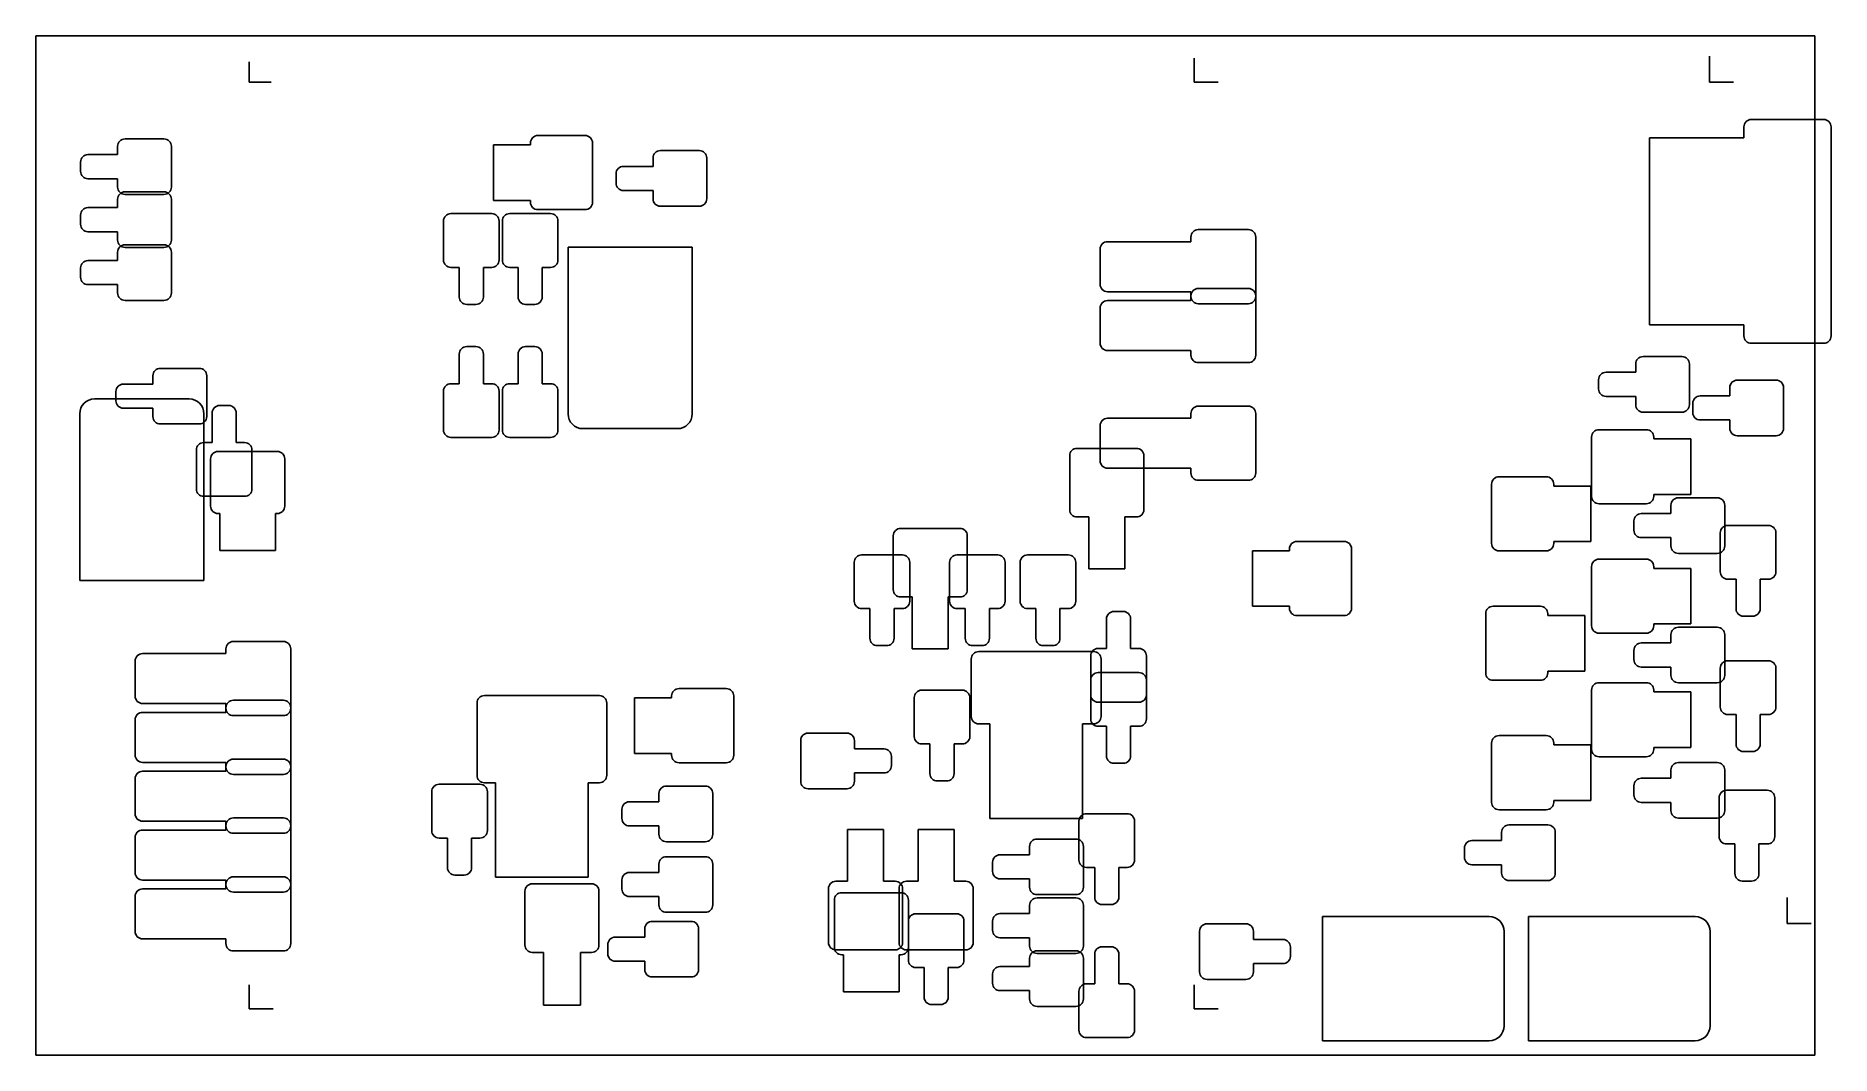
# Model space of a CAD drawing. Extents: x 0 to 96.9, y 0 to 55.
import ezdxf

# ---------------------------------------------------------------- set-up
doc = ezdxf.new("R2010")
doc.units = 0
doc.layers.add('50', color=251, linetype='CONTINUOUS')

msp = doc.modelspace()

# ---------------------------------------------------------------- linework, layer by layer
at = {"layer": '50'}
for p, q in [((96, 55), (0, 55)), ((0, 55), (0, 0)), ((96, 0), (96, 55)), ((11.5, 52.5), (11.5, 53.6)), ((62.5, 52.5), (62.5, 53.8)), ((90.3, 52.5), (90.3, 53.9)), ((12.7, 52.5), (11.5, 52.5)), ((63.8, 52.5), (62.5, 52.5)), ((91.6, 52.5), (90.3, 52.5)), ((92.57, 50.49), (96.47, 50.49)), ((6.91, 49.4425), (4.81, 49.4425)), ((27.085, 49.625), (29.635, 49.625)), ((87.07, 39.4), (87.07, 49.5)), ((87.07, 49.5), (92.17, 49.5)), ((92.17, 49.5), (92.17, 50.09)), ((96.87, 50.09), (96.87, 38.81)), ((2.81, 48.5925), (4.41, 48.5925)), ((4.41, 49.0425), (4.41, 48.5925)), ((7.31, 46.8425), (7.31, 49.0425)), ((26.685, 49.125), (24.685, 49.125)), ((24.685, 49.125), (24.685, 46.125)), ((26.685, 49.125), (26.685, 49.225)), ((30.035, 49.225), (30.035, 46.025)), ((35.8025, 48.8075), (33.7025, 48.8075)), ((2.41, 47.6925), (2.41, 48.1925)), ((31.3025, 47.0575), (31.3025, 47.5575)), ((31.7025, 47.9575), (33.3025, 47.9575)), ((33.3025, 48.4075), (33.3025, 47.9575)), ((36.2025, 46.2075), (36.2025, 48.4075)), ((4.41, 47.2925), (2.81, 47.2925)), ((4.41, 47.2925), (4.41, 46.8425)), ((6.91, 46.585), (4.81, 46.585)), ((33.3025, 46.6575), (31.7025, 46.6575)), ((33.3025, 46.6575), (33.3025, 46.2075)), ((2.81, 45.735), (4.41, 45.735)), ((4.41, 46.185), (4.41, 45.735)), ((4.81, 46.4425), (6.91, 46.4425)), ((7.31, 43.985), (7.31, 46.185)), ((24.685, 46.125), (26.685, 46.125)), ((26.685, 46.025), (26.685, 46.125)), ((29.635, 45.625), (27.085, 45.625)), ((33.7025, 45.8075), (35.8025, 45.8075)), ((2.41, 44.835), (2.41, 45.335)), ((21.995, 45.01), (21.995, 42.91)), ((24.595, 45.41), (22.395, 45.41)), ((24.995, 42.91), (24.995, 45.01)), ((25.17, 45.01), (25.17, 42.91)), ((27.77, 45.41), (25.57, 45.41)), ((28.17, 42.91), (28.17, 45.01)), ((4.41, 44.435), (2.81, 44.435)), ((4.41, 44.435), (4.41, 43.985)), ((6.91, 43.7275), (4.81, 43.7275)), ((28.7175, 34.605), (28.7175, 43.605)), ((28.7175, 43.605), (35.4175, 43.605)), ((35.4175, 43.605), (35.4175, 34.605)), ((62.325, 43.895), (57.825, 43.895)), ((62.325, 44.145), (62.325, 43.895)), ((65.425, 44.545), (62.725, 44.545)), ((65.825, 40.945), (65.825, 44.145)), ((2.81, 42.8775), (4.41, 42.8775)), ((4.41, 43.3275), (4.41, 42.8775)), ((4.81, 43.585), (6.91, 43.585)), ((7.31, 41.1275), (7.31, 43.3275)), ((57.425, 43.495), (57.425, 41.595)), ((2.41, 41.9775), (2.41, 42.4775)), ((22.395, 42.51), (22.845, 42.51)), ((22.845, 40.91), (22.845, 42.51)), ((24.145, 42.51), (24.145, 40.91)), ((24.145, 42.51), (24.595, 42.51)), ((25.57, 42.51), (26.02, 42.51)), ((26.02, 40.91), (26.02, 42.51)), ((27.32, 42.51), (27.32, 40.91)), ((27.32, 42.51), (27.77, 42.51)), ((4.41, 41.5775), (2.81, 41.5775)), ((4.41, 41.5775), (4.41, 41.1275)), ((4.81, 40.7275), (6.91, 40.7275)), ((57.825, 41.195), (62.325, 41.195)), ((62.325, 40.72), (57.825, 40.72)), ((62.325, 41.195), (62.325, 40.945)), ((62.325, 40.97), (62.325, 40.72)), ((65.425, 41.37), (62.725, 41.37)), ((65.825, 37.77), (65.825, 40.97)), ((23.745, 40.51), (23.245, 40.51)), ((26.92, 40.51), (26.42, 40.51)), ((57.425, 40.32), (57.425, 38.42)), ((62.725, 40.545), (65.425, 40.545)), ((92.17, 39.4), (87.07, 39.4)), ((92.17, 38.81), (92.17, 39.4)), ((22.845, 36.23), (22.845, 37.83)), ((23.245, 38.23), (23.745, 38.23)), ((24.145, 37.83), (24.145, 36.23)), ((26.02, 36.23), (26.02, 37.83)), ((26.42, 38.23), (26.92, 38.23)), ((27.32, 37.83), (27.32, 36.23)), ((57.825, 38.02), (62.325, 38.02)), ((62.325, 38.02), (62.325, 37.77)), ((96.47, 38.41), (92.57, 38.41)), ((8.815, 37.06), (6.715, 37.06)), ((62.725, 37.37), (65.425, 37.37)), ((84.725, 36.845), (86.325, 36.845)), ((86.325, 37.295), (86.325, 36.845)), ((88.825, 37.695), (86.725, 37.695)), ((89.225, 35.095), (89.225, 37.295)), ((4.715, 36.21), (6.315, 36.21)), ((6.315, 36.66), (6.315, 36.21)), ((9.215, 34.46), (9.215, 36.66)), ((22.845, 36.23), (22.395, 36.23)), ((24.595, 36.23), (24.145, 36.23)), ((26.02, 36.23), (25.57, 36.23)), ((27.77, 36.23), (27.32, 36.23)), ((84.325, 35.945), (84.325, 36.445)), ((91.405, 36.025), (91.405, 35.575)), ((93.905, 36.425), (91.805, 36.425)), ((94.305, 33.825), (94.305, 36.025)), ((3.165, 35.41), (8.265, 35.41)), ((4.315, 35.31), (4.315, 35.81)), ((6.315, 34.91), (4.715, 34.91)), ((6.315, 34.91), (6.315, 34.46)), ((9.91, 35.055), (10.41, 35.055)), ((21.995, 35.83), (21.995, 33.73)), ((24.995, 33.73), (24.995, 35.83)), ((25.17, 35.83), (25.17, 33.73)), ((28.17, 33.73), (28.17, 35.83)), ((65.425, 35.02), (62.725, 35.02)), ((86.325, 35.545), (84.725, 35.545)), ((86.325, 35.545), (86.325, 35.095)), ((89.405, 34.675), (89.405, 35.175)), ((89.805, 35.575), (91.405, 35.575)), ((2.365, 25.61), (2.365, 34.61)), ((6.715, 34.06), (8.815, 34.06)), ((9.065, 34.61), (9.065, 25.61)), ((9.51, 33.055), (9.51, 34.655)), ((10.81, 34.655), (10.81, 33.055)), ((57.425, 33.97), (57.425, 32.07)), ((62.325, 34.37), (57.825, 34.37)), ((62.325, 34.62), (62.325, 34.37)), ((65.825, 31.42), (65.825, 34.62)), ((86.725, 34.695), (88.825, 34.695)), ((91.405, 34.275), (89.805, 34.275)), ((91.405, 34.275), (91.405, 33.825)), ((9.51, 33.055), (9.06, 33.055)), ((11.26, 33.055), (10.81, 33.055)), ((22.395, 33.33), (24.595, 33.33)), ((25.57, 33.33), (27.77, 33.33)), ((34.6175, 33.805), (29.5175, 33.805)), ((83.9475, 30.15), (83.9475, 33.35)), ((84.3475, 33.75), (86.8975, 33.75)), ((87.2975, 33.35), (87.2975, 33.25)), ((89.2975, 33.25), (87.2975, 33.25)), ((89.2975, 30.25), (89.2975, 33.25)), ((91.805, 33.425), (93.905, 33.425)), ((8.66, 32.655), (8.66, 30.555)), ((9.43, 29.625), (9.43, 32.175)), ((9.83, 32.575), (13.03, 32.575)), ((11.66, 30.555), (11.66, 32.655)), ((13.43, 32.175), (13.43, 29.625)), ((55.785, 29.44), (55.785, 32.34)), ((56.185, 32.74), (59.385, 32.74)), ((59.785, 32.34), (59.785, 29.44)), ((57.825, 31.67), (62.325, 31.67)), ((62.325, 31.67), (62.325, 31.42)), ((62.725, 31.02), (65.425, 31.02)), ((78.95, 31.21), (81.5, 31.21)), ((9.06, 30.155), (11.26, 30.155)), ((78.55, 27.61), (78.55, 30.81)), ((81.9, 30.81), (81.9, 30.71)), ((83.9, 30.71), (81.9, 30.71)), ((83.9, 27.71), (83.9, 30.71)), ((87.2975, 30.25), (89.2975, 30.25)), ((87.2975, 30.25), (87.2975, 30.15)), ((90.73, 30.075), (88.63, 30.075)), ((9.93, 29.225), (9.83, 29.225)), ((9.93, 29.225), (9.93, 27.225)), ((12.93, 27.225), (12.93, 29.225)), ((13.03, 29.225), (12.93, 29.225)), ((86.8975, 29.75), (84.3475, 29.75)), ((86.63, 29.225), (88.23, 29.225)), ((88.23, 29.675), (88.23, 29.225)), ((91.13, 27.475), (91.13, 29.675)), ((46.66, 28.422), (49.86, 28.422)), ((56.81, 29.04), (56.185, 29.04)), ((56.81, 26.24), (56.81, 29.04)), ((58.76, 29.04), (58.76, 26.24)), ((59.385, 29.04), (58.76, 29.04)), ((86.23, 28.325), (86.23, 28.825)), ((90.8925, 28.1825), (90.8925, 26.0825)), ((93.4925, 28.5825), (91.2925, 28.5825)), ((93.8925, 26.0825), (93.8925, 28.1825)), ((9.93, 27.225), (12.93, 27.225)), ((46.26, 25.122), (46.26, 28.022)), ((50.26, 28.022), (50.26, 25.122)), ((67.6425, 27.2175), (65.6425, 27.2175)), ((65.6425, 27.2175), (65.6425, 24.2175)), ((67.6425, 27.2175), (67.6425, 27.3175)), ((68.0425, 27.7175), (70.5925, 27.7175)), ((70.9925, 27.3175), (70.9925, 24.1175)), ((81.5, 27.21), (78.95, 27.21)), ((81.9, 27.71), (83.9, 27.71)), ((81.9, 27.71), (81.9, 27.61)), ((88.23, 27.925), (86.63, 27.925)), ((88.23, 27.925), (88.23, 27.475)), ((44.1565, 26.595), (44.1565, 24.495)), ((46.7565, 26.995), (44.5565, 26.995)), ((47.1565, 24.495), (47.1565, 26.595)), ((49.3, 26.595), (49.3, 24.495)), ((51.9, 26.995), (49.7, 26.995)), ((52.3, 24.495), (52.3, 26.595)), ((53.11, 26.595), (53.11, 24.495)), ((55.71, 26.995), (53.51, 26.995)), ((56.11, 24.495), (56.11, 26.595)), ((58.76, 26.24), (56.81, 26.24)), ((83.9475, 23.165), (83.9475, 26.365)), ((84.3475, 26.765), (86.8975, 26.765)), ((87.2975, 26.365), (87.2975, 26.265)), ((89.2975, 26.265), (87.2975, 26.265)), ((88.63, 27.075), (90.73, 27.075)), ((89.2975, 23.265), (89.2975, 26.265)), ((9.065, 25.61), (2.365, 25.61)), ((91.2925, 25.6825), (91.7425, 25.6825)), ((91.7425, 24.0825), (91.7425, 25.6825)), ((93.0425, 25.6825), (93.0425, 24.0825)), ((93.0425, 25.6825), (93.4925, 25.6825)), ((47.285, 24.722), (46.66, 24.722)), ((47.285, 21.922), (47.285, 24.722)), ((49.235, 24.722), (49.235, 21.922)), ((49.86, 24.722), (49.235, 24.722)), ((65.6425, 24.2175), (67.6425, 24.2175)), ((67.6425, 24.1175), (67.6425, 24.2175)), ((78.6325, 24.225), (81.1825, 24.225)), ((44.5565, 24.095), (45.0065, 24.095)), ((45.0065, 22.495), (45.0065, 24.095)), ((46.3065, 24.095), (46.3065, 22.495)), ((46.3065, 24.095), (46.7565, 24.095)), ((49.7, 24.095), (50.15, 24.095)), ((50.15, 22.495), (50.15, 24.095)), ((51.45, 24.095), (51.45, 22.495)), ((51.45, 24.095), (51.9, 24.095)), ((53.51, 24.095), (53.96, 24.095)), ((53.96, 22.495), (53.96, 24.095)), ((55.26, 24.095), (55.26, 22.495)), ((55.26, 24.095), (55.71, 24.095)), ((57.77, 21.9425), (57.77, 23.5425)), ((58.17, 23.9425), (58.67, 23.9425)), ((59.07, 23.5425), (59.07, 21.9425)), ((70.5925, 23.7175), (68.0425, 23.7175)), ((78.2325, 20.625), (78.2325, 23.825)), ((81.5825, 23.825), (81.5825, 23.725)), ((83.5825, 23.725), (81.5825, 23.725)), ((83.5825, 20.725), (83.5825, 23.725)), ((87.2975, 23.265), (89.2975, 23.265)), ((87.2975, 23.265), (87.2975, 23.165)), ((92.6425, 23.6825), (92.1425, 23.6825)), ((13.355, 22.32), (10.655, 22.32)), ((86.8975, 22.765), (84.3475, 22.765)), ((88.23, 22.69), (88.23, 22.24)), ((90.73, 23.09), (88.63, 23.09)), ((91.13, 20.49), (91.13, 22.69)), ((10.255, 21.67), (5.755, 21.67)), ((10.255, 21.92), (10.255, 21.67)), ((13.755, 18.72), (13.755, 21.92)), ((45.9065, 22.095), (45.4065, 22.095)), ((49.235, 21.922), (47.285, 21.922)), ((50.475, 18.275), (50.475, 21.375)), ((51.05, 22.095), (50.55, 22.095)), ((50.875, 21.775), (57.075, 21.775)), ((54.86, 22.095), (54.36, 22.095)), ((56.92, 21.5425), (56.92, 19.4425)), ((57.77, 21.9425), (57.32, 21.9425)), ((57.475, 21.375), (57.475, 18.275)), ((59.52, 21.9425), (59.07, 21.9425)), ((59.92, 19.4425), (59.92, 21.5425)), ((86.23, 21.34), (86.23, 21.84)), ((86.63, 22.24), (88.23, 22.24)), ((5.355, 21.27), (5.355, 19.37)), ((59.52, 20.645), (57.32, 20.645)), ((81.5825, 20.725), (83.5825, 20.725)), ((81.5825, 20.725), (81.5825, 20.625)), ((88.23, 20.94), (86.63, 20.94)), ((88.23, 20.94), (88.23, 20.49)), ((90.8925, 20.88), (90.8925, 18.78)), ((93.4925, 21.28), (91.2925, 21.28)), ((93.8925, 18.78), (93.8925, 20.88)), ((24.205, 19.4), (30.405, 19.4)), ((34.305, 19.28), (34.305, 19.38)), ((34.705, 19.78), (37.255, 19.78)), ((37.655, 19.38), (37.655, 16.18)), ((49.995, 19.6925), (47.795, 19.6925)), ((56.92, 20.245), (56.92, 18.145)), ((59.92, 18.145), (59.92, 20.245)), ((81.1825, 20.225), (78.6325, 20.225)), ((83.9475, 16.4975), (83.9475, 19.6975)), ((84.3475, 20.0975), (86.8975, 20.0975)), ((87.2975, 19.6975), (87.2975, 19.5975)), ((89.2975, 19.5975), (87.2975, 19.5975)), ((88.63, 20.09), (90.73, 20.09)), ((89.2975, 16.5975), (89.2975, 19.5975)), ((5.755, 18.97), (10.255, 18.97)), ((10.255, 18.495), (5.755, 18.495)), ((10.255, 18.97), (10.255, 18.72)), ((10.255, 18.745), (10.255, 18.495)), ((13.355, 19.145), (10.655, 19.145)), ((13.755, 15.545), (13.755, 18.745)), ((23.805, 15.1), (23.805, 19)), ((30.805, 19), (30.805, 15.1)), ((34.305, 19.28), (32.305, 19.28)), ((32.305, 19.28), (32.305, 16.28)), ((47.395, 19.2925), (47.395, 17.1925)), ((50.395, 17.1925), (50.395, 19.2925)), ((57.32, 19.0425), (59.52, 19.0425)), ((5.355, 18.095), (5.355, 16.195)), ((10.655, 18.32), (13.355, 18.32)), ((51.475, 17.875), (50.875, 17.875)), ((51.475, 12.775), (51.475, 17.875)), ((57.075, 17.875), (56.475, 17.875)), ((56.475, 17.875), (56.475, 12.775)), ((57.32, 17.745), (57.77, 17.745)), ((57.77, 16.145), (57.77, 17.745)), ((59.07, 17.745), (59.07, 16.145)), ((59.07, 17.745), (59.52, 17.745)), ((91.2925, 18.38), (91.7425, 18.38)), ((91.7425, 16.78), (91.7425, 18.38)), ((93.0425, 18.38), (93.0425, 16.78)), ((93.0425, 18.38), (93.4925, 18.38)), ((41.2675, 16.975), (41.2675, 14.775)), ((43.7675, 17.375), (41.6675, 17.375)), ((44.1675, 16.525), (44.1675, 16.975)), ((44.1675, 16.525), (45.7675, 16.525)), ((47.795, 16.7925), (48.245, 16.7925)), ((48.245, 15.1925), (48.245, 16.7925)), ((49.545, 16.7925), (49.545, 15.1925)), ((49.545, 16.7925), (49.995, 16.7925)), ((78.55, 13.64), (78.55, 16.84)), ((78.95, 17.24), (81.5, 17.24)), ((81.9, 16.84), (81.9, 16.74)), ((83.9, 16.74), (81.9, 16.74)), ((83.9, 13.74), (83.9, 16.74)), ((87.2975, 16.5975), (89.2975, 16.5975)), ((87.2975, 16.5975), (87.2975, 16.4975)), ((5.755, 15.795), (10.255, 15.795)), ((10.255, 15.795), (10.255, 15.545)), ((10.255, 15.57), (10.255, 15.32)), ((13.355, 15.97), (10.655, 15.97)), ((13.755, 12.37), (13.755, 15.57)), ((32.305, 16.28), (34.305, 16.28)), ((34.305, 16.18), (34.305, 16.28)), ((37.255, 15.78), (34.705, 15.78)), ((46.1675, 16.125), (46.1675, 15.625)), ((58.67, 15.745), (58.17, 15.745)), ((86.8975, 16.0975), (84.3475, 16.0975)), ((90.73, 15.7875), (88.63, 15.7875)), ((92.6425, 16.38), (92.1425, 16.38)), ((5.355, 14.92), (5.355, 13.02)), ((10.255, 15.32), (5.755, 15.32)), ((10.655, 15.145), (13.355, 15.145)), ((23.96, 14.6125), (21.76, 14.6125)), ((24.805, 14.7), (24.205, 14.7)), ((24.805, 9.6), (24.805, 14.7)), ((30.405, 14.7), (29.805, 14.7)), ((29.805, 14.7), (29.805, 9.6)), ((45.7675, 15.225), (44.1675, 15.225)), ((44.1675, 14.775), (44.1675, 15.225)), ((49.145, 14.7925), (48.645, 14.7925)), ((86.23, 14.0375), (86.23, 14.5375)), ((86.63, 14.9375), (88.23, 14.9375)), ((88.23, 15.3875), (88.23, 14.9375)), ((91.13, 13.1875), (91.13, 15.3875)), ((21.36, 14.2125), (21.36, 12.1125)), ((24.36, 12.1125), (24.36, 14.2125)), ((32.02, 13.6675), (33.62, 13.6675)), ((33.62, 14.1175), (33.62, 13.6675)), ((36.12, 14.5175), (34.02, 14.5175)), ((36.52, 11.9175), (36.52, 14.1175)), ((41.6675, 14.375), (43.7675, 14.375)), ((81.9, 13.74), (83.9, 13.74)), ((81.9, 13.74), (81.9, 13.64)), ((88.23, 13.6375), (86.63, 13.6375)), ((88.23, 13.6375), (88.23, 13.1875)), ((90.829, 13.895), (90.829, 11.795)), ((90.829, 11.795), (90.829, 13.895)), ((93.429, 14.295), (91.229, 14.295)), ((91.229, 14.295), (93.429, 14.295)), ((93.829, 11.795), (93.829, 13.895)), ((93.829, 13.895), (93.829, 11.795)), ((5.755, 12.62), (10.255, 12.62)), ((10.255, 12.62), (10.255, 12.37)), ((13.355, 12.795), (10.655, 12.795)), ((31.62, 12.7675), (31.62, 13.2675)), ((56.475, 12.775), (51.475, 12.775)), ((56.285, 12.625), (56.285, 10.525)), ((58.885, 13.025), (56.685, 13.025)), ((59.285, 10.525), (59.285, 12.625)), ((81.5, 13.24), (78.95, 13.24)), ((88.63, 12.7875), (90.73, 12.7875)), ((5.355, 11.745), (5.355, 9.845)), ((10.255, 12.145), (5.755, 12.145)), ((10.255, 12.395), (10.255, 12.145)), ((10.655, 11.97), (13.355, 11.97)), ((13.755, 9.195), (13.755, 12.395)), ((21.76, 11.7125), (22.21, 11.7125)), ((22.21, 10.1125), (22.21, 11.7125)), ((23.51, 11.7125), (23.51, 10.1125)), ((23.51, 11.7125), (23.96, 11.7125)), ((33.62, 12.3675), (32.02, 12.3675)), ((33.62, 12.3675), (33.62, 11.9175)), ((43.7925, 9.3775), (43.7925, 12.1775)), ((43.7925, 12.1775), (45.7425, 12.1775)), ((45.7425, 12.1775), (45.7425, 9.3775)), ((47.6025, 9.3775), (47.6025, 12.1775)), ((47.6025, 12.1775), (49.5525, 12.1775)), ((49.5525, 12.1775), (49.5525, 9.3775)), ((56.1225, 11.66), (54.0225, 11.66)), ((79.086, 12.022), (79.086, 11.572)), ((81.586, 12.422), (79.486, 12.422)), ((81.986, 9.822), (81.986, 12.022)), ((34.02, 11.5175), (36.12, 11.5175)), ((36.12, 10.7075), (34.02, 10.7075)), ((52.0225, 10.81), (53.6225, 10.81)), ((53.6225, 11.26), (53.6225, 10.81)), ((56.5225, 9.06), (56.5225, 11.26)), ((77.086, 10.672), (77.086, 11.172)), ((77.486, 11.572), (79.086, 11.572)), ((91.229, 11.395), (91.679, 11.395)), ((91.679, 11.395), (91.229, 11.395)), ((91.679, 9.795), (91.679, 11.395)), ((91.679, 11.395), (91.679, 9.795)), ((92.979, 11.395), (92.979, 9.795)), ((92.979, 11.395), (93.429, 11.395)), ((92.979, 9.795), (92.979, 11.395)), ((93.429, 11.395), (92.979, 11.395)), ((23.11, 9.7125), (22.61, 9.7125)), ((32.02, 9.8575), (33.62, 9.8575)), ((33.62, 10.3075), (33.62, 9.8575)), ((36.52, 8.1075), (36.52, 10.3075)), ((51.6225, 9.91), (51.6225, 10.41)), ((56.685, 10.125), (57.135, 10.125)), ((57.135, 8.525), (57.135, 10.125)), ((58.435, 10.125), (58.435, 8.525)), ((58.435, 10.125), (58.885, 10.125)), ((79.086, 10.272), (77.486, 10.272)), ((79.086, 10.272), (79.086, 9.822)), ((5.755, 9.445), (10.255, 9.445)), ((10.255, 8.97), (5.755, 8.97)), ((10.255, 9.445), (10.255, 9.195)), ((10.255, 9.22), (10.255, 8.97)), ((13.355, 9.62), (10.655, 9.62)), ((10.655, 8.795), (13.355, 8.795)), ((13.755, 6.02), (13.755, 9.22)), ((29.805, 9.6), (24.805, 9.6)), ((26.3845, 5.945), (26.3845, 8.845)), ((26.7845, 9.245), (29.9845, 9.245)), ((30.3845, 8.845), (30.3845, 5.945)), ((31.62, 8.9575), (31.62, 9.4575)), ((42.7675, 6.0775), (42.7675, 8.9775)), ((43.1675, 9.3775), (43.7925, 9.3775)), ((43.485, 8.7625), (46.685, 8.7625)), ((45.7425, 9.3775), (46.3675, 9.3775)), ((46.5775, 6.0775), (46.5775, 8.9775)), ((46.7675, 8.9775), (46.7675, 6.0775)), ((46.9775, 9.3775), (47.6025, 9.3775)), ((49.5525, 9.3775), (50.1775, 9.3775)), ((50.5775, 8.9775), (50.5775, 6.0775)), ((53.6225, 9.51), (52.0225, 9.51)), ((53.6225, 9.51), (53.6225, 9.06)), ((79.486, 9.422), (81.586, 9.422)), ((92.579, 9.395), (92.079, 9.395)), ((92.079, 9.395), (92.579, 9.395)), ((5.355, 8.57), (5.355, 6.67)), ((33.62, 8.5575), (32.02, 8.5575)), ((33.62, 8.5575), (33.62, 8.1075)), ((43.085, 5.8125), (43.085, 8.3625)), ((47.085, 8.3625), (47.085, 5.8125)), ((53.6225, 8.085), (53.6225, 7.635)), ((54.0225, 8.66), (56.1225, 8.66)), ((56.1225, 8.485), (54.0225, 8.485)), ((56.5225, 5.885), (56.5225, 8.085)), ((58.035, 8.125), (57.535, 8.125)), ((94.5, 7.1), (94.5, 8.5)), ((32.858, 6.815), (32.858, 6.365)), ((35.358, 7.215), (33.258, 7.215)), ((34.02, 7.7075), (36.12, 7.7075)), ((35.758, 4.615), (35.758, 6.815)), ((47.0775, 7.2275), (47.0775, 5.1275)), ((49.6775, 7.6275), (47.4775, 7.6275)), ((50.0775, 5.1275), (50.0775, 7.2275)), ((51.6225, 6.735), (51.6225, 7.235)), ((52.0225, 7.635), (53.6225, 7.635)), ((65.294, 7.088), (63.194, 7.088)), ((69.425, 0.7775), (69.425, 7.4775)), ((69.425, 7.4775), (78.425, 7.4775)), ((80.5375, 0.7775), (80.5375, 7.4775)), ((80.5375, 7.4775), (89.5375, 7.4775)), ((95.8, 7.1), (94.5, 7.1)), ((5.755, 6.27), (10.255, 6.27)), ((10.255, 6.27), (10.255, 6.02)), ((30.858, 5.465), (30.858, 5.965)), ((31.258, 6.365), (32.858, 6.365)), ((53.6225, 6.335), (52.0225, 6.335)), ((53.6225, 6.335), (53.6225, 5.885)), ((57.535, 5.845), (58.035, 5.845)), ((62.794, 6.688), (62.794, 4.488)), ((65.694, 6.238), (65.694, 6.688)), ((65.694, 6.238), (67.294, 6.238)), ((67.694, 5.838), (67.694, 5.338)), ((79.225, 6.6775), (79.225, 1.5775)), ((90.3375, 6.6775), (90.3375, 1.5775)), ((10.655, 5.62), (13.355, 5.62)), ((27.3845, 5.545), (26.7845, 5.545)), ((27.3845, 2.695), (27.3845, 5.545)), ((29.9845, 5.545), (29.3845, 5.545)), ((29.3845, 5.545), (29.3845, 5.445)), ((29.3845, 5.445), (29.3845, 2.695)), ((32.858, 5.065), (31.258, 5.065)), ((32.858, 5.065), (32.858, 4.615)), ((46.3675, 5.6775), (43.1675, 5.6775)), ((43.585, 5.4125), (43.485, 5.4125)), ((43.585, 5.4125), (43.585, 3.4125)), ((46.585, 3.4125), (46.585, 5.4125)), ((46.685, 5.4125), (46.585, 5.4125)), ((50.1775, 5.6775), (46.9775, 5.6775)), ((53.6225, 5.2275), (53.6225, 4.7775)), ((56.1225, 5.6275), (54.0225, 5.6275)), ((54.0225, 5.485), (56.1225, 5.485)), ((56.5225, 3.0275), (56.5225, 5.2275)), ((57.135, 3.845), (57.135, 5.445)), ((58.435, 5.445), (58.435, 3.845)), ((67.294, 4.938), (65.694, 4.938)), ((65.694, 4.488), (65.694, 4.938)), ((33.258, 4.215), (35.358, 4.215)), ((47.4775, 4.7275), (47.9275, 4.7275)), ((47.9275, 3.1275), (47.9275, 4.7275)), ((49.2275, 4.7275), (49.2275, 3.1275)), ((49.2275, 4.7275), (49.6775, 4.7275)), ((51.6225, 3.8775), (51.6225, 4.3775)), ((52.0225, 4.7775), (53.6225, 4.7775)), ((63.194, 4.088), (65.294, 4.088)), ((11.5, 2.5), (11.5, 3.8)), ((43.585, 3.4125), (46.585, 3.4125)), ((53.6225, 3.4775), (52.0225, 3.4775)), ((53.6225, 3.4775), (53.6225, 3.0275)), ((56.285, 3.445), (56.285, 1.345)), ((57.135, 3.845), (56.685, 3.845)), ((58.885, 3.845), (58.435, 3.845)), ((59.285, 1.345), (59.285, 3.445)), ((62.5, 2.5), (62.5, 3.8)), ((12.8, 2.5), (11.5, 2.5)), ((29.3845, 2.695), (27.3845, 2.695)), ((48.8275, 2.7275), (48.3275, 2.7275)), ((54.0225, 2.6275), (56.1225, 2.6275)), ((63.8, 2.5), (62.5, 2.5)), ((0, 0), (96, 0)), ((56.685, 0.945), (58.885, 0.945)), ((78.425, 0.7775), (69.425, 0.7775)), ((89.5375, 0.7775), (80.5375, 0.7775))]:
    msp.add_line(p, q, dxfattribs=at)
for centre, radius, start, end in [((92.57, 50.09), 0.4, 90, 180), ((96.47, 50.09), 0.4, 0, 90), ((4.81, 49.0425), 0.4, 90, 180), ((6.91, 49.0425), 0.4, 0, 90), ((27.085, 49.225), 0.4, 90, 180), ((29.635, 49.225), 0.4, 0, 90), ((2.81, 48.1925), 0.4, 90, 180), ((33.7025, 48.4075), 0.4, 90, 180), ((35.8025, 48.4075), 0.4, 0, 90), ((2.81, 47.6925), 0.4, 180, 270), ((31.7025, 47.5575), 0.4, 90, 180), ((4.81, 46.8425), 0.4, 180, 270), ((4.81, 46.185), 0.4, 90, 180), ((6.91, 46.8425), 0.4, 270, 0), ((6.91, 46.185), 0.4, 0, 90), ((31.7025, 47.0575), 0.4, 180, 270), ((2.81, 45.335), 0.4, 90, 180), ((27.085, 46.025), 0.4, 180, 270), ((29.635, 46.025), 0.4, 270, 0), ((33.7025, 46.2075), 0.4, 180, 270), ((35.8025, 46.2075), 0.4, 270, 0), ((2.81, 44.835), 0.4, 180, 270), ((22.395, 45.01), 0.4, 90, 180), ((24.595, 45.01), 0.4, 0, 90), ((25.57, 45.01), 0.4, 90, 180), ((27.77, 45.01), 0.4, 0, 90), ((4.81, 43.985), 0.4, 180, 270), ((4.81, 43.3275), 0.4, 90, 180), ((6.91, 43.985), 0.4, 270, 0), ((6.91, 43.3275), 0.4, 0, 90), ((57.825, 43.495), 0.4, 90, 180), ((62.725, 44.145), 0.4, 90, 180), ((65.425, 44.145), 0.4, 0, 90), ((2.81, 42.4775), 0.4, 90, 180), ((22.395, 42.91), 0.4, 180, 270), ((24.595, 42.91), 0.4, 270, 0), ((25.57, 42.91), 0.4, 180, 270), ((27.77, 42.91), 0.4, 270, 0), ((2.81, 41.9775), 0.4, 180, 270), ((4.81, 41.1275), 0.4, 180, 270), ((6.91, 41.1275), 0.4, 270, 0), ((23.245, 40.91), 0.4, 180, 270), ((23.745, 40.91), 0.4, 270, 0), ((26.42, 40.91), 0.4, 180, 270), ((26.92, 40.91), 0.4, 270, 0), ((57.825, 41.595), 0.4, 180, 270), ((57.825, 40.32), 0.4, 90, 180), ((62.725, 40.97), 0.4, 90, 180), ((62.725, 40.945), 0.4, 180, 270), ((65.425, 40.97), 0.4, 0, 90), ((65.425, 40.945), 0.4, 270, 0), ((92.57, 38.81), 0.4, 180, 270), ((96.47, 38.81), 0.4, 270, 0), ((23.245, 37.83), 0.4, 90, 180), ((23.745, 37.83), 0.4, 0, 90), ((26.42, 37.83), 0.4, 90, 180), ((26.92, 37.83), 0.4, 0, 90), ((57.825, 38.42), 0.4, 180, 270), ((6.715, 36.66), 0.4, 90, 180), ((8.815, 36.66), 0.4, 0, 90), ((62.725, 37.77), 0.4, 180, 270), ((65.425, 37.77), 0.4, 270, 0), ((84.725, 36.445), 0.4, 90, 180), ((86.725, 37.295), 0.4, 90, 180), ((88.825, 37.295), 0.4, 0, 90), ((4.715, 35.81), 0.4, 90, 180), ((22.395, 35.83), 0.4, 90, 180), ((24.595, 35.83), 0.4, 0, 90), ((25.57, 35.83), 0.4, 90, 180), ((27.77, 35.83), 0.4, 0, 90), ((84.725, 35.945), 0.4, 180, 270), ((91.805, 36.025), 0.4, 90, 180), ((93.905, 36.025), 0.4, 0, 90), ((3.165, 34.61), 0.8, 90, 180), ((4.715, 35.31), 0.4, 180, 270), ((8.265, 34.61), 0.8, 0, 90), ((9.91, 34.655), 0.4, 90, 180), ((10.41, 34.655), 0.4, 0, 90), ((62.725, 34.62), 0.4, 90, 180), ((65.425, 34.62), 0.4, 0, 90), ((86.725, 35.095), 0.4, 180, 270), ((88.825, 35.095), 0.4, 270, 0), ((89.805, 35.175), 0.4, 90, 180), ((6.715, 34.46), 0.4, 180, 270), ((8.815, 34.46), 0.4, 270, 0), ((29.5175, 34.605), 0.8, 180, 270), ((34.6175, 34.605), 0.8, 270, 0), ((57.825, 33.97), 0.4, 90, 180), ((89.805, 34.675), 0.4, 180, 270), ((9.06, 32.655), 0.4, 90, 180), ((11.26, 32.655), 0.4, 0, 90), ((22.395, 33.73), 0.4, 180, 270), ((24.595, 33.73), 0.4, 270, 0), ((25.57, 33.73), 0.4, 180, 270), ((27.77, 33.73), 0.4, 270, 0), ((84.3475, 33.35), 0.4, 90, 180), ((86.8975, 33.35), 0.4, 0, 90), ((91.805, 33.825), 0.4, 180, 270), ((93.905, 33.825), 0.4, 270, 0), ((9.83, 32.175), 0.4, 90, 180), ((13.03, 32.175), 0.4, 0, 90), ((56.185, 32.34), 0.4, 90, 180), ((57.825, 32.07), 0.4, 180, 270), ((59.385, 32.34), 0.4, 0, 90), ((62.725, 31.42), 0.4, 180, 270), ((65.425, 31.42), 0.4, 270, 0), ((78.95, 30.81), 0.4, 90, 180), ((81.5, 30.81), 0.4, 0, 90), ((9.06, 30.555), 0.4, 180, 270), ((11.26, 30.555), 0.4, 270, 0), ((84.3475, 30.15), 0.4, 180, 270), ((86.8975, 30.15), 0.4, 270, 0), ((88.63, 29.675), 0.4, 90, 180), ((90.73, 29.675), 0.4, 0, 90), ((9.83, 29.625), 0.4, 180, 270), ((13.03, 29.625), 0.4, 270, 0), ((56.185, 29.44), 0.4, 180, 270), ((59.385, 29.44), 0.4, 270, 0), ((86.63, 28.825), 0.4, 90, 180), ((46.66, 28.022), 0.4, 90, 180), ((49.86, 28.022), 0.4, 0, 90), ((86.63, 28.325), 0.4, 180, 270), ((91.2925, 28.1825), 0.4, 90, 180), ((93.4925, 28.1825), 0.4, 0, 90), ((68.0425, 27.3175), 0.4, 90, 180), ((70.5925, 27.3175), 0.4, 0, 90), ((78.95, 27.61), 0.4, 180, 270), ((81.5, 27.61), 0.4, 270, 0), ((88.63, 27.475), 0.4, 180, 270), ((90.73, 27.475), 0.4, 270, 0), ((44.5565, 26.595), 0.4, 90, 180), ((46.7565, 26.595), 0.4, 0, 90), ((49.7, 26.595), 0.4, 90, 180), ((51.9, 26.595), 0.4, 0, 90), ((53.51, 26.595), 0.4, 90, 180), ((55.71, 26.595), 0.4, 0, 90), ((84.3475, 26.365), 0.4, 90, 180), ((86.8975, 26.365), 0.4, 0, 90), ((91.2925, 26.0825), 0.4, 180, 270), ((93.4925, 26.0825), 0.4, 270, 0), ((44.5565, 24.495), 0.4, 180, 270), ((46.66, 25.122), 0.4, 180, 270), ((46.7565, 24.495), 0.4, 270, 0), ((49.7, 24.495), 0.4, 180, 270), ((49.86, 25.122), 0.4, 270, 0), ((51.9, 24.495), 0.4, 270, 0), ((53.51, 24.495), 0.4, 180, 270), ((55.71, 24.495), 0.4, 270, 0), ((78.6325, 23.825), 0.4, 90, 180), ((81.1825, 23.825), 0.4, 0, 90), ((58.17, 23.5425), 0.4, 90, 180), ((58.67, 23.5425), 0.4, 0, 90), ((68.0425, 24.1175), 0.4, 180, 270), ((70.5925, 24.1175), 0.4, 270, 0), ((92.1425, 24.0825), 0.4, 180, 270), ((92.6425, 24.0825), 0.4, 270, 0), ((10.655, 21.92), 0.4, 90, 180), ((13.355, 21.92), 0.4, 0, 90), ((45.4065, 22.495), 0.4, 180, 270), ((45.9065, 22.495), 0.4, 270, 0), ((50.55, 22.495), 0.4, 180, 270), ((51.05, 22.495), 0.4, 270, 0), ((54.36, 22.495), 0.4, 180, 270), ((54.86, 22.495), 0.4, 270, 0), ((84.3475, 23.165), 0.4, 180, 270), ((86.8975, 23.165), 0.4, 270, 0), ((88.63, 22.69), 0.4, 90, 180), ((90.73, 22.69), 0.4, 0, 90), ((5.755, 21.27), 0.4, 90, 180), ((50.875, 21.375), 0.4, 90, 180), ((57.32, 21.5425), 0.4, 90, 180), ((57.075, 21.375), 0.4, 0, 90), ((59.52, 21.5425), 0.4, 0, 90), ((86.63, 21.84), 0.4, 90, 180), ((86.63, 21.34), 0.4, 180, 270), ((57.32, 20.245), 0.4, 90, 180), ((59.52, 20.245), 0.4, 0, 90), ((78.6325, 20.625), 0.4, 180, 270), ((81.1825, 20.625), 0.4, 270, 0), ((88.63, 20.49), 0.4, 180, 270), ((90.73, 20.49), 0.4, 270, 0), ((91.2925, 20.88), 0.4, 90, 180), ((93.4925, 20.88), 0.4, 0, 90), ((24.205, 19), 0.4, 90, 180), ((30.405, 19), 0.4, 0, 90), ((34.705, 19.38), 0.4, 90, 180), ((37.255, 19.38), 0.4, 0, 90), ((47.795, 19.2925), 0.4, 90, 180), ((49.995, 19.2925), 0.4, 0, 90), ((57.32, 19.4425), 0.4, 180, 270), ((59.52, 19.4425), 0.4, 270, 0), ((84.3475, 19.6975), 0.4, 90, 180), ((86.8975, 19.6975), 0.4, 0, 90), ((5.755, 19.37), 0.4, 180, 270), ((5.755, 18.095), 0.4, 90, 180), ((10.655, 18.745), 0.4, 90, 180), ((10.655, 18.72), 0.4, 180, 270), ((13.355, 18.745), 0.4, 0, 90), ((13.355, 18.72), 0.4, 270, 0), ((91.2925, 18.78), 0.4, 180, 270), ((93.4925, 18.78), 0.4, 270, 0), ((50.875, 18.275), 0.4, 180, 270), ((57.32, 18.145), 0.4, 180, 270), ((57.075, 18.275), 0.4, 270, 0), ((59.52, 18.145), 0.4, 270, 0), ((41.6675, 16.975), 0.4, 90, 180), ((43.7675, 16.975), 0.4, 0, 90), ((45.7675, 16.125), 0.4, 0, 90), ((47.795, 17.1925), 0.4, 180, 270), ((49.995, 17.1925), 0.4, 270, 0), ((78.95, 16.84), 0.4, 90, 180), ((81.5, 16.84), 0.4, 0, 90), ((84.3475, 16.4975), 0.4, 180, 270), ((86.8975, 16.4975), 0.4, 270, 0), ((92.1425, 16.78), 0.4, 180, 270), ((92.6425, 16.78), 0.4, 270, 0), ((5.755, 16.195), 0.4, 180, 270), ((10.655, 15.57), 0.4, 90, 180), ((10.655, 15.545), 0.4, 180, 270), ((13.355, 15.57), 0.4, 0, 90), ((13.355, 15.545), 0.4, 270, 0), ((34.705, 16.18), 0.4, 180, 270), ((37.255, 16.18), 0.4, 270, 0), ((45.7675, 15.625), 0.4, 270, 0), ((58.17, 16.145), 0.4, 180, 270), ((58.67, 16.145), 0.4, 270, 0), ((88.63, 15.3875), 0.4, 90, 180), ((90.73, 15.3875), 0.4, 0, 90), ((5.755, 14.92), 0.4, 90, 180), ((21.76, 14.2125), 0.4, 90, 180), ((24.205, 15.1), 0.4, 180, 270), ((23.96, 14.2125), 0.4, 0, 90), ((30.405, 15.1), 0.4, 270, 0), ((41.6675, 14.775), 0.4, 180, 270), ((43.7675, 14.775), 0.4, 270, 0), ((48.645, 15.1925), 0.4, 180, 270), ((49.145, 15.1925), 0.4, 270, 0), ((86.63, 14.5375), 0.4, 90, 180), ((32.02, 13.2675), 0.4, 90, 180), ((34.02, 14.1175), 0.4, 90, 180), ((36.12, 14.1175), 0.4, 0, 90), ((78.95, 13.64), 0.4, 180, 270), ((81.5, 13.64), 0.4, 270, 0), ((86.63, 14.0375), 0.4, 180, 270), ((91.229, 13.895), 0.4, 90, 180), ((91.229, 13.895), 0.4, 90, 180), ((93.429, 13.895), 0.4, 0, 90), ((93.429, 13.895), 0.4, 0, 90), ((5.755, 13.02), 0.4, 180, 270), ((10.655, 12.395), 0.4, 90, 180), ((13.355, 12.395), 0.4, 0, 90), ((32.02, 12.7675), 0.4, 180, 270), ((56.685, 12.625), 0.4, 90, 180), ((58.885, 12.625), 0.4, 0, 90), ((88.63, 13.1875), 0.4, 180, 270), ((90.73, 13.1875), 0.4, 270, 0), ((5.755, 11.745), 0.4, 90, 180), ((10.655, 12.37), 0.4, 180, 270), ((13.355, 12.37), 0.4, 270, 0), ((21.76, 12.1125), 0.4, 180, 270), ((23.96, 12.1125), 0.4, 270, 0), ((34.02, 11.9175), 0.4, 180, 270), ((36.12, 11.9175), 0.4, 270, 0), ((54.0225, 11.26), 0.4, 90, 180), ((56.1225, 11.26), 0.4, 0, 90), ((79.486, 12.022), 0.4, 90, 180), ((81.586, 12.022), 0.4, 0, 90), ((91.229, 11.795), 0.4, 180, 270), ((91.229, 11.795), 0.4, 180, 270), ((93.429, 11.795), 0.4, 270, 0), ((93.429, 11.795), 0.4, 270, 0), ((34.02, 10.3075), 0.4, 90, 180), ((36.12, 10.3075), 0.4, 0, 90), ((52.0225, 10.41), 0.4, 90, 180), ((77.486, 11.172), 0.4, 90, 180), ((77.486, 10.672), 0.4, 180, 270), ((5.755, 9.845), 0.4, 180, 270), ((22.61, 10.1125), 0.4, 180, 270), ((23.11, 10.1125), 0.4, 270, 0), ((32.02, 9.4575), 0.4, 90, 180), ((52.0225, 9.91), 0.4, 180, 270), ((56.685, 10.525), 0.4, 180, 270), ((58.885, 10.525), 0.4, 270, 0), ((79.486, 9.822), 0.4, 180, 270), ((81.586, 9.822), 0.4, 270, 0), ((92.079, 9.795), 0.4, 180, 270), ((92.079, 9.795), 0.4, 180, 270), ((92.579, 9.795), 0.4, 270, 0), ((92.579, 9.795), 0.4, 270, 0), ((5.755, 8.57), 0.4, 90, 180), ((10.655, 9.22), 0.4, 90, 180), ((10.655, 9.195), 0.4, 180, 270), ((13.355, 9.22), 0.4, 0, 90), ((13.355, 9.195), 0.4, 270, 0), ((26.7845, 8.845), 0.4, 90, 180), ((29.9845, 8.845), 0.4, 0, 90), ((32.02, 8.9575), 0.4, 180, 270), ((43.1675, 8.9775), 0.4, 90, 180), ((43.485, 8.3625), 0.4, 90, 180), ((46.3675, 8.9775), 0.4, 0, 90), ((46.9775, 8.9775), 0.4, 90, 180), ((46.685, 8.3625), 0.4, 0, 90), ((50.1775, 8.9775), 0.4, 0, 90), ((54.0225, 9.06), 0.4, 180, 270), ((56.1225, 9.06), 0.4, 270, 0), ((34.02, 8.1075), 0.4, 180, 270), ((36.12, 8.1075), 0.4, 270, 0), ((54.0225, 8.085), 0.4, 90, 180), ((56.1225, 8.085), 0.4, 0, 90), ((57.535, 8.525), 0.4, 180, 270), ((58.035, 8.525), 0.4, 270, 0), ((33.258, 6.815), 0.4, 90, 180), ((35.358, 6.815), 0.4, 0, 90), ((47.4775, 7.2275), 0.4, 90, 180), ((49.6775, 7.2275), 0.4, 0, 90), ((52.0225, 7.235), 0.4, 90, 180), ((63.194, 6.688), 0.4, 90, 180), ((65.294, 6.688), 0.4, 0, 90), ((78.425, 6.6775), 0.8, 0, 90), ((89.5375, 6.6775), 0.8, 0, 90), ((5.755, 6.67), 0.4, 180, 270), ((10.655, 6.02), 0.4, 180, 270), ((13.355, 6.02), 0.4, 270, 0), ((26.7845, 5.945), 0.4, 180, 270), ((29.9845, 5.945), 0.4, 270, 0), ((31.258, 5.965), 0.4, 90, 180), ((43.1675, 6.0775), 0.4, 180, 270), ((43.485, 5.8125), 0.4, 180, 270), ((46.3675, 6.0775), 0.4, 270, 0), ((46.9775, 6.0775), 0.4, 180, 270), ((46.685, 5.8125), 0.4, 270, 0), ((50.1775, 6.0775), 0.4, 270, 0), ((52.0225, 6.735), 0.4, 180, 270), ((54.0225, 5.885), 0.4, 180, 270), ((56.1225, 5.885), 0.4, 270, 0), ((57.535, 5.445), 0.4, 90, 180), ((58.035, 5.445), 0.4, 0, 90), ((67.294, 5.838), 0.4, 0, 90), ((31.258, 5.465), 0.4, 180, 270), ((47.4775, 5.1275), 0.4, 180, 270), ((49.6775, 5.1275), 0.4, 270, 0), ((54.0225, 5.2275), 0.4, 90, 180), ((56.1225, 5.2275), 0.4, 0, 90), ((67.294, 5.338), 0.4, 270, 0), ((33.258, 4.615), 0.4, 180, 270), ((35.358, 4.615), 0.4, 270, 0), ((52.0225, 4.3775), 0.4, 90, 180), ((52.0225, 3.8775), 0.4, 180, 270), ((63.194, 4.488), 0.4, 180, 270), ((65.294, 4.488), 0.4, 270, 0), ((48.3275, 3.1275), 0.4, 180, 270), ((48.8275, 3.1275), 0.4, 270, 0), ((54.0225, 3.0275), 0.4, 180, 270), ((56.1225, 3.0275), 0.4, 270, 0), ((56.685, 3.445), 0.4, 90, 180), ((58.885, 3.445), 0.4, 0, 90), ((56.685, 1.345), 0.4, 180, 270), ((58.885, 1.345), 0.4, 270, 0), ((78.425, 1.5775), 0.8, 270, 0), ((89.5375, 1.5775), 0.8, 270, 0)]:
    msp.add_arc(centre, radius, start, end, dxfattribs=at)

doc.saveas('drawing.dxf')
